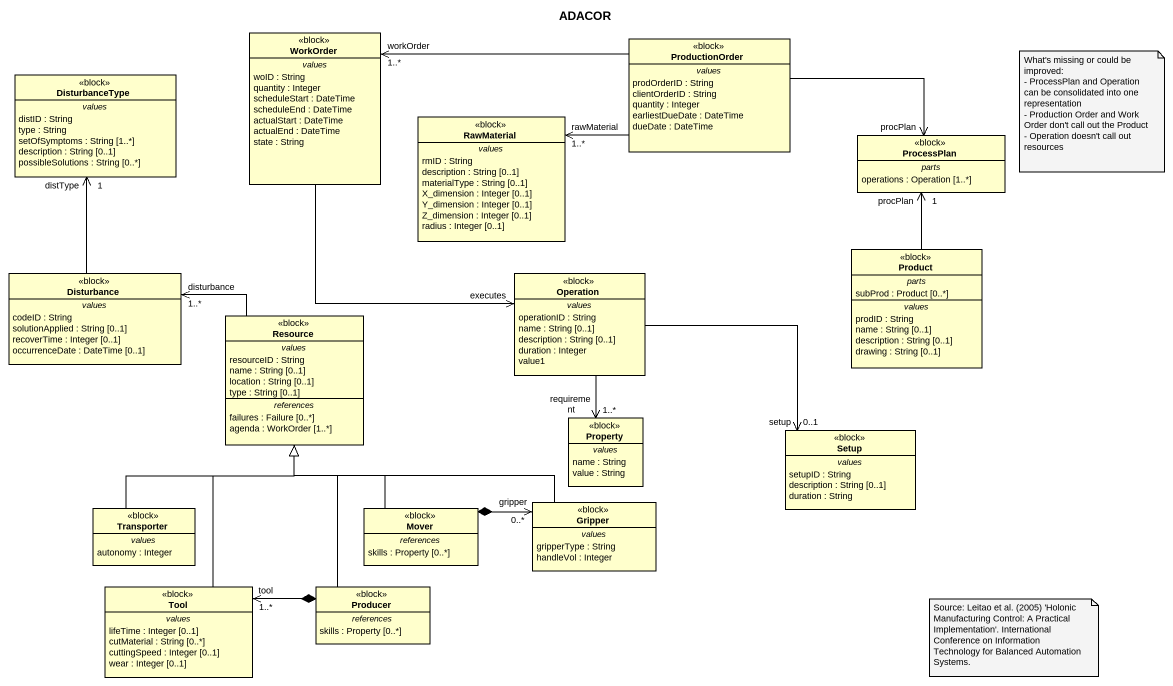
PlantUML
@startuml
title ADACOR
hide circle
hide empty members
class WorkOrder <<block>> {
  -- values --
  woID : String
  quantity : Integer
  scheduleStart : DateTime
  scheduleEnd : DateTime
  actualStart : DateTime
  actualEnd : DateTime
  state : String
}
class ProductionOrder <<block>> {
  -- values --
  prodOrderID : String
  clientOrderID : String
  quantity : Integer
  earliestDueDate : DateTime
  dueDate : DateTime
}
class DisturbanceType <<block>> {
  -- values --
  distID : String
  type : String
  setOfSymptoms : String [1..*]
  description : String [0..1]
  possibleSolutions : String [0..*]
}
class RawMaterial <<block>> {
  -- values --
  rmID : String
  description : String [0..1]
  materialType : String [0..1]
  X_dimension : Integer [0..1]
  Y_dimension : Integer [0..1]
  Z_dimension : Integer [0..1]
  radius : Integer [0..1]
}
class ProcessPlan <<block>> {
  -- parts --
  operations : Operation [1..*]
}
class Disturbance <<block>> {
  -- values --
  codeID : String
  solutionApplied : String [0..1]
  recoverTime : Integer [0..1]
  occurrenceDate : DateTime [0..1]
}
class Operation <<block>> {
  -- values --
  operationID : String
  name : String [0..1]
  description : String [0..1]
  duration : Integer
  value1
}
class Product <<block>> {
  -- parts --
  subProd : Product [0..*]
  -- values --
  prodID : String
  name : String [0..1]
  description : String [0..1]
  drawing : String [0..1]
}
class Resource <<block>> {
  -- values --
  resourceID : String
  name : String [0..1]
  location : String [0..1]
  type : String [0..1]
  -- references --
  failures : Failure [0..*]
  agenda : WorkOrder [1..*]
}
class Property <<block>> {
  -- values --
  name : String
  value : String
}
class Setup <<block>> {
  -- values --
  setupID : String
  description : String [0..1]
  duration : String
}
class Gripper <<block>> {
  -- values --
  gripperType : String
  handleVol : Integer
}
class Transporter <<block>> {
  -- values --
  autonomy : Integer
}
class Mover <<block>> {
  -- references --
  skills : Property [0..*]
}
class Tool <<block>> {
  -- values --
  lifeTime : Integer [0..1]
  cutMaterial : String [0..*]
  cuttingSpeed : Integer [0..1]
  wear : Integer [0..1]
}
class Producer <<block>> {
  -- references --
  skills : Property [0..*]
}
ProductionOrder -left-> "workOrder\n1..*" WorkOrder
ProductionOrder -left-> "rawMaterial\n1..*" RawMaterial
ProductionOrder -right-> "procPlan" ProcessPlan
ProcessPlan "procPlan\n1" <-- Product
Disturbance -up-> "distType\n1" DisturbanceType
Operation "executes" <-up- WorkOrder
Operation --> "requirement\n1..*" Property
Operation -right-> "setup\n0..1" Setup
Resource -left-> "disturbance\n1..*" Disturbance
Gripper -left-|> Resource
Transporter -up-|> Resource
Mover -up-|> Resource
Mover *-right-> "gripper\n0..*" Gripper
Tool -up-|> Resource
Producer -up-|> Resource
Producer *-left-> "tool\n1..*" Tool
note as N1
  What's missing or could be improved:
  - ProcessPlan and Operation can be consolidated into one representation
  - Production Order and Work Order don't call out the Product
  - Operation doesn't call out resources
end note
note as N2
  Source: Leitao et al. (2005) 'Holonic Manufacturing Control: A Practical Implementation'. International Conference on Information Technology for Balanced Automation Systems.
end note
@enduml
